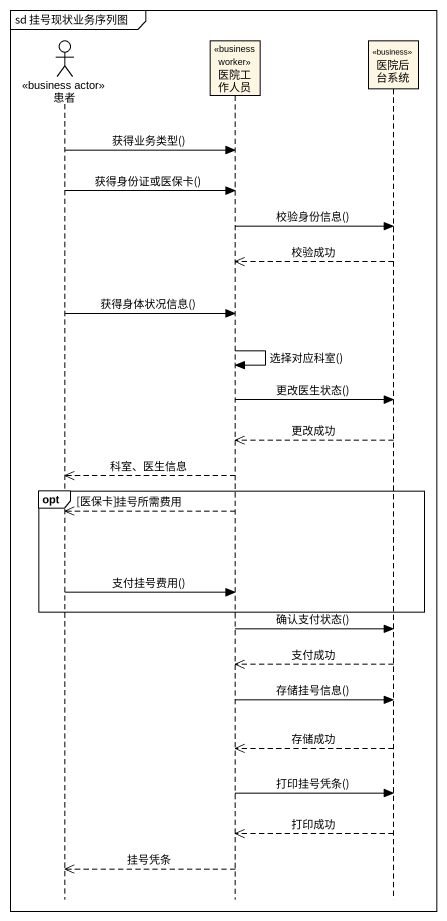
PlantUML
@startuml
mainframe sd 挂号现状业务序列图
hide footbox
actor 患者 <<business actor>>
participant 医院工作人员 <<business worker>>
participant 医院后台系统 <<business>>

患者 -> 医院工作人员 : 获得业务类型()
患者 -> 医院工作人员 : 获得身份证或医保卡()
医院工作人员 -> 医院后台系统 : 校验身份信息()
医院后台系统 -->> 医院工作人员 : 校验成功
患者 -> 医院工作人员 : 获得身体状况信息()
医院工作人员 -> 医院工作人员 : 选择对应科室()
医院工作人员 -> 医院后台系统 : 更改医生状态()
医院后台系统 -->> 医院工作人员 : 更改成功
医院工作人员 -->> 患者 : 科室、医生信息
opt 医保卡
  医院工作人员 -->> 患者 : 挂号所需费用
  患者 -> 医院工作人员 : 支付挂号费用()
end
医院工作人员 -> 医院后台系统 : 确认支付状态()
医院后台系统 -->> 医院工作人员 : 支付成功
医院工作人员 -> 医院后台系统 : 存储挂号信息()
医院后台系统 -->> 医院工作人员 : 存储成功
医院工作人员 -> 医院后台系统 : 打印挂号凭条()
医院后台系统 -->> 医院工作人员 : 打印成功
医院工作人员 -->> 患者 : 挂号凭条
@enduml
